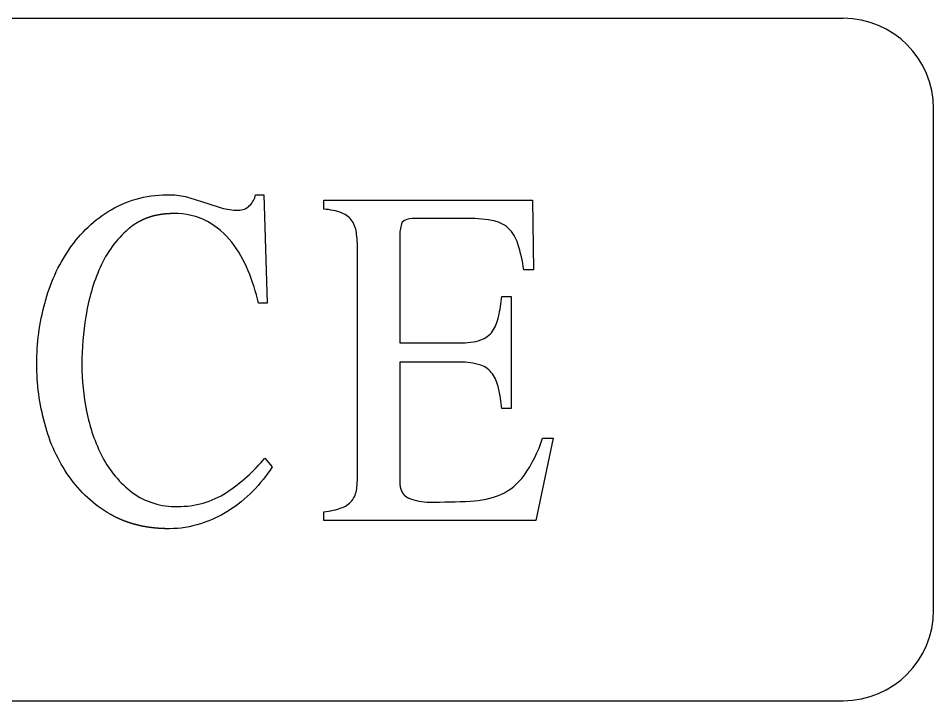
# Model space of a CAD drawing. Header units: millimetres. Extents: x -2194 to 1361, y -607 to 684.
# Drawn here: x 598.63 to 612.28, y 608.17 to 618.36 of the extents above; entities that cross this region are included whole.
import ezdxf

# ---------------------------------------------------------------- set-up
doc = ezdxf.new("R2010")
doc.units = ezdxf.units.MM
doc.layers.add('l1 2mm', color=7, linetype='Continuous', lineweight=25, true_color=0x000000)

msp = doc.modelspace()

# ---------------------------------------------------------------- linework, layer by layer
at = {"layer": 'l1 2mm', "color": 5, "true_color": 0x0000ff}
for p, q in [((560.35, 618.355), (610.928, 618.355)), ((612.278, 609.525), (612.278, 617.005)), ((560.35, 608.175), (610.928, 608.175))]:
    msp.add_line(p, q, dxfattribs=at)
at = {"layer": 'l1 2mm', "color": 5, "true_color": 0x0000ff, "flags": 128}
for points in [[(602.415, 611.665, -0.053373), (602.126, 611.3, -0.058816), (601.765, 611.008, -0.062792), (601.346, 610.813, -0.078647), (600.884, 610.741), (600.88, 610.741), (600.876, 610.741), (600.872, 610.741), (600.868, 610.741), (600.864, 610.741), (600.86, 610.741), (600.856, 610.741), (600.852, 610.741), (600.848, 610.741), (600.844, 610.741), (600.84, 610.741), (600.836, 610.741), (600.832, 610.741), (600.828, 610.741), (600.824, 610.741), (600.82, 610.741), (600.817, 610.742), (600.813, 610.742), (600.809, 610.742), (600.805, 610.742), (600.801, 610.742), (600.797, 610.742), (600.793, 610.742), (600.789, 610.743), (600.785, 610.743), (600.781, 610.743), (600.777, 610.743), (600.774, 610.743), (600.77, 610.743), (600.766, 610.744), (600.762, 610.744), (600.758, 610.744), (600.754, 610.744), (600.75, 610.744), (600.746, 610.745), (600.743, 610.745), (600.739, 610.745), (600.735, 610.745), (600.731, 610.746), (600.727, 610.746), (600.723, 610.746), (600.72, 610.746), (600.716, 610.747), (600.712, 610.747), (600.708, 610.747), (600.704, 610.748), (600.7, 610.748), (600.697, 610.748), (600.693, 610.749), (600.689, 610.749), (600.685, 610.749), (600.682, 610.75), (600.678, 610.75), (600.674, 610.75), (600.67, 610.751), (600.666, 610.751), (600.663, 610.751), (600.659, 610.752), (600.655, 610.752), (600.651, 610.753), (600.648, 610.753), (600.644, 610.753), (600.64, 610.754), (600.636, 610.754), (600.633, 610.755), (600.629, 610.755), (600.625, 610.755), (600.622, 610.756), (600.618, 610.756), (600.614, 610.757), (600.61, 610.757), (600.607, 610.758), (600.603, 610.758), (600.599, 610.759), (600.596, 610.759), (600.592, 610.76), (600.588, 610.76), (600.585, 610.761), (600.581, 610.761), (600.577, 610.762), (600.574, 610.762), (600.57, 610.763), (600.566, 610.763), (600.563, 610.764), (600.559, 610.765), (600.555, 610.765), (600.552, 610.766), (600.548, 610.766), (600.545, 610.767), (600.541, 610.767), (600.537, 610.768), (600.534, 610.769), (600.53, 610.769), (600.526, 610.77), (600.523, 610.77), (600.519, 610.771), (600.516, 610.772), (600.512, 610.772), (600.509, 610.773), (600.505, 610.774), (600.501, 610.774), (600.498, 610.775), (600.494, 610.776), (600.491, 610.776), (600.487, 610.777), (600.484, 610.778), (600.48, 610.778), (600.476, 610.779), (600.473, 610.78), (600.469, 610.781), (600.466, 610.781), (600.462, 610.782), (600.459, 610.783), (600.455, 610.784), (600.452, 610.784), (600.448, 610.785), (600.445, 610.786), (600.441, 610.787), (600.438, 610.787), (600.434, 610.788), (600.431, 610.789), (600.427, 610.79), (600.424, 610.791), (600.42, 610.791), (600.417, 610.792), (600.413, 610.793), (600.41, 610.794), (600.406, 610.795), (600.403, 610.796), (600.4, 610.796), (600.396, 610.797), (600.393, 610.798), (600.389, 610.799), (600.386, 610.8), (600.382, 610.801), (600.379, 610.802), (600.376, 610.803), (600.372, 610.804), (600.369, 610.804), (600.365, 610.805), (600.362, 610.806), (600.359, 610.807), (600.355, 610.808), (600.352, 610.809), (600.348, 610.81), (600.345, 610.811), (600.342, 610.812), (600.338, 610.813), (600.335, 610.814), (600.332, 610.815), (600.328, 610.816), (600.325, 610.817), (600.321, 610.818), (600.318, 610.819), (600.315, 610.82), (600.311, 610.821), (600.308, 610.822), (600.305, 610.823), (600.301, 610.824), (600.298, 610.825), (600.295, 610.826), (600.291, 610.827), (600.288, 610.828), (600.285, 610.83), (600.282, 610.831), (600.278, 610.832), (600.275, 610.833), (600.272, 610.834), (600.268, 610.835), (600.265, 610.836), (600.262, 610.837), (600.259, 610.838), (600.255, 610.84), (600.252, 610.841), (600.249, 610.842), (600.246, 610.843), (600.242, 610.844), (600.239, 610.845), (600.236, 610.847), (600.233, 610.848), (600.229, 610.849), (600.226, 610.85), (600.223, 610.851), (600.22, 610.853), (600.217, 610.854), (600.213, 610.855), (600.21, 610.856), (600.207, 610.857), (600.204, 610.859), (600.201, 610.86), (600.197, 610.861), (600.194, 610.862), (600.191, 610.864), (600.188, 610.865), (600.185, 610.866), (600.181, 610.868), (600.178, 610.869), (600.175, 610.87), (600.172, 610.872), (600.169, 610.873), (600.166, 610.874), (600.163, 610.876), (600.159, 610.877), (600.156, 610.878), (600.153, 610.88), (600.15, 610.881), (600.147, 610.882), (600.144, 610.884), (600.141, 610.885), (600.138, 610.886), (600.134, 610.888), (600.131, 610.889), (600.128, 610.891), (600.125, 610.892), (600.122, 610.893), (600.119, 610.895), (600.116, 610.896), (600.113, 610.898), (600.11, 610.899), (600.107, 610.901), (600.104, 610.902), (600.101, 610.904), (600.098, 610.905), (600.095, 610.906), (600.092, 610.908), (600.088, 610.909), (600.085, 610.911), (600.082, 610.912), (600.079, 610.914), (600.076, 610.915), (600.073, 610.917), (600.07, 610.919), (600.067, 610.92), (600.064, 610.922), (600.061, 610.923), (600.058, 610.925), (600.055, 610.926), (600.052, 610.928), (600.049, 610.929), (600.046, 610.931), (600.043, 610.933), (600.04, 610.934), (600.038, 610.936), (600.035, 610.937), (600.032, 610.939), (600.029, 610.941), (600.026, 610.942), (600.023, 610.944), (600.02, 610.946), (600.017, 610.947), (600.014, 610.949), (600.011, 610.951), (600.008, 610.952), (600.005, 610.954), (600.002, 610.956), (599.999, 610.957, -0.110229), (599.386, 611.521, -0.087058), (599.024, 612.308, -0.066429), (598.905, 613.203, -0.064867), (599.024, 614.102, -0.087276), (599.393, 614.915, -0.107868), (600.014, 615.5, -0.138116), (600.898, 615.723, -0.070026), (601.155, 615.687, -0.013002), (601.408, 615.608, 0.011059), (601.657, 615.528, 0.072001), (601.909, 615.492, 0.207033), (602.079, 615.561, 0.143397), (602.169, 615.723), (602.292, 615.723), (602.343, 614.106), (602.213, 614.106, 0.039385), (602.057, 614.59, 0.070221), (601.812, 615.016, 0.099567), (601.451, 615.323, 0.129605), (600.949, 615.442), (600.946, 615.442), (600.943, 615.442), (600.939, 615.442), (600.936, 615.442), (600.933, 615.442), (600.93, 615.442), (600.927, 615.442), (600.923, 615.442), (600.92, 615.441), (600.917, 615.441), (600.914, 615.441), (600.911, 615.441), (600.908, 615.441), (600.904, 615.441), (600.901, 615.441), (600.898, 615.441), (600.895, 615.441), (600.892, 615.441), (600.889, 615.44), (600.886, 615.44), (600.882, 615.44), (600.879, 615.44), (600.876, 615.44), (600.873, 615.44), (600.87, 615.44), (600.867, 615.439), (600.864, 615.439), (600.861, 615.439), (600.858, 615.439), (600.855, 615.439), (600.851, 615.438), (600.848, 615.438), (600.845, 615.438), (600.842, 615.438), (600.839, 615.437), (600.836, 615.437), (600.833, 615.437), (600.83, 615.437), (600.827, 615.436), (600.824, 615.436), (600.821, 615.436), (600.818, 615.436), (600.815, 615.435), (600.812, 615.435), (600.809, 615.435), (600.806, 615.434), (600.803, 615.434), (600.8, 615.434), (600.797, 615.433), (600.794, 615.433), (600.791, 615.433), (600.788, 615.432), (600.785, 615.432), (600.782, 615.431), (600.779, 615.431), (600.776, 615.431), (600.773, 615.43), (600.77, 615.43), (600.767, 615.429), (600.764, 615.429), (600.761, 615.429), (600.758, 615.428), (600.755, 615.428), (600.752, 615.427), (600.749, 615.427), (600.746, 615.426), (600.743, 615.426), (600.741, 615.425), (600.738, 615.425), (600.735, 615.424), (600.732, 615.424), (600.729, 615.423), (600.726, 615.423), (600.723, 615.422), (600.72, 615.422), (600.717, 615.421), (600.714, 615.421), (600.712, 615.42), (600.709, 615.42), (600.706, 615.419), (600.703, 615.419), (600.7, 615.418), (600.697, 615.417), (600.694, 615.417), (600.692, 615.416), (600.689, 615.416), (600.686, 615.415), (600.683, 615.414), (600.68, 615.414), (600.677, 615.413), (600.675, 615.413), (600.672, 615.412), (600.669, 615.411), (600.666, 615.411), (600.663, 615.41), (600.661, 615.409), (600.658, 615.409), (600.655, 615.408), (600.652, 615.407), (600.649, 615.406), (600.647, 615.406), (600.644, 615.405), (600.641, 615.404), (600.638, 615.404), (600.636, 615.403), (600.633, 615.402), (600.63, 615.401), (600.627, 615.401), (600.625, 615.4), (600.622, 615.399), (600.619, 615.398), (600.616, 615.398), (600.614, 615.397), (600.611, 615.396), (600.608, 615.395), (600.606, 615.394), (600.603, 615.393), (600.6, 615.393), (600.598, 615.392), (600.595, 615.391), (600.592, 615.39), (600.589, 615.389), (600.587, 615.388), (600.584, 615.388), (600.581, 615.387), (600.579, 615.386), (600.576, 615.385), (600.573, 615.384), (600.571, 615.383), (600.568, 615.382), (600.566, 615.381), (600.563, 615.38), (600.56, 615.379), (600.558, 615.378), (600.555, 615.377), (600.552, 615.377), (600.55, 615.376), (600.547, 615.375), (600.545, 615.374), (600.542, 615.373), (600.539, 615.372), (600.537, 615.371), (600.534, 615.37), (600.532, 615.369), (600.529, 615.368), (600.526, 615.367), (600.524, 615.366), (600.521, 615.365), (600.519, 615.363), (600.516, 615.362), (600.514, 615.361), (600.511, 615.36), (600.509, 615.359), (600.506, 615.358), (600.504, 615.357), (600.501, 615.356), (600.498, 615.355), (600.496, 615.354), (600.493, 615.353), (600.491, 615.351), (600.488, 615.35), (600.486, 615.349), (600.483, 615.348), (600.481, 615.347), (600.478, 615.346), (600.476, 615.345), (600.473, 615.343), (600.471, 615.342), (600.468, 615.341), (600.466, 615.34), (600.464, 615.339), (600.461, 615.337), (600.459, 615.336), (600.456, 615.335), (600.454, 615.334), (600.451, 615.333), (600.449, 615.331), (600.446, 615.33), (600.444, 615.329), (600.442, 615.328), (600.439, 615.326), (600.437, 615.325), (600.434, 615.324), (600.432, 615.322), (600.43, 615.321), (600.427, 615.32), (600.425, 615.318), (600.422, 615.317), (600.42, 615.316), (600.418, 615.314), (600.415, 615.313), (600.413, 615.312), (600.41, 615.31), (600.408, 615.309), (600.406, 615.308), (600.403, 615.306), (600.401, 615.305), (600.399, 615.304), (600.396, 615.302), (600.394, 615.301), (600.392, 615.299), (600.389, 615.298), (600.387, 615.296), (600.385, 615.295), (600.382, 615.294), (600.38, 615.292), (600.378, 615.291), (600.375, 615.289), (600.373, 615.288), (600.371, 615.286), (600.369, 615.285), (600.366, 615.283), (600.364, 615.282), (600.362, 615.28), (600.359, 615.279), (600.357, 615.277), (600.355, 615.276), (600.353, 615.274), (600.35, 615.273), (600.348, 615.271), (600.346, 615.27), (600.344, 615.268), (600.341, 615.266), (600.339, 615.265), (600.337, 615.263), (600.335, 615.262), (600.333, 615.26), (600.33, 615.258), (600.328, 615.257), (600.326, 615.255), (600.324, 615.254), (600.322, 615.252), (600.319, 615.25), (600.317, 615.249), (600.315, 615.247), (600.313, 615.245), (600.311, 615.244), (600.308, 615.242), (600.306, 615.24), (600.304, 615.239), (600.302, 615.237), (600.3, 615.235), (600.298, 615.234), (600.296, 615.232), (600.293, 615.23), (600.291, 615.228), (600.289, 615.227), (600.287, 615.225), (600.285, 615.223), (600.283, 615.221), (600.281, 615.22), (600.279, 615.218), (600.276, 615.216), (600.274, 615.214), (600.272, 615.212), (600.27, 615.211, 0.111108), (599.851, 614.64, 0.066702), (599.638, 613.907, 0.038455), (599.577, 613.189, 0.047881), (599.649, 612.492, 0.074125), (599.887, 611.806, 0.109839), (600.328, 611.282, 0.168137), (601.007, 611.073, 0.149768), (601.736, 611.282, 0.073841), (602.307, 611.795)], [(606.347, 610.863), (603.184, 610.863), (603.184, 610.993, 0.068489), (603.465, 611.058, 0.141093), (603.617, 611.174, 0.130319), (603.678, 611.362, 0.022829), (603.689, 611.643), (603.689, 614.857, 0.02975), (603.675, 615.135, 0.11727), (603.61, 615.33, 0.147589), (603.458, 615.449, 0.077955), (603.184, 615.507), (603.184, 615.644), (606.296, 615.644), (606.311, 614.604), (606.166, 614.604, 0.043241), (606.08, 614.99, 0.125678), (605.935, 615.225, 0.142005), (605.69, 615.341, 0.04532), (605.292, 615.37), (604.505, 615.37, 0.174564), (604.354, 615.312, 0.092754), (604.318, 615.124), (604.318, 613.514), (605.213, 613.514, 0.088651), (605.527, 613.557, 0.150163), (605.7, 613.687, 0.099747), (605.791, 613.904, 0.023272), (605.841, 614.207), (605.978, 614.207), (605.978, 612.532), (605.841, 612.532, 0.023272), (605.791, 612.835, 0.099747), (605.7, 613.051, 0.152807), (605.524, 613.181, 0.087103), (605.213, 613.225), (604.318, 613.225), (604.318, 611.447), (604.318, 611.446), (604.318, 611.444), (604.318, 611.443), (604.318, 611.441), (604.318, 611.44), (604.318, 611.438), (604.318, 611.437), (604.318, 611.435), (604.318, 611.434), (604.318, 611.432), (604.318, 611.431), (604.318, 611.429), (604.318, 611.428), (604.318, 611.426), (604.318, 611.425), (604.318, 611.424), (604.318, 611.422), (604.318, 611.421), (604.318, 611.419), (604.318, 611.418), (604.318, 611.416), (604.319, 611.415), (604.319, 611.413), (604.319, 611.412), (604.319, 611.411), (604.319, 611.409), (604.319, 611.408), (604.319, 611.406), (604.319, 611.405), (604.319, 611.404), (604.32, 611.402), (604.32, 611.401), (604.32, 611.399), (604.32, 611.398), (604.32, 611.397), (604.32, 611.395), (604.32, 611.394), (604.321, 611.393), (604.321, 611.391), (604.321, 611.39), (604.321, 611.389), (604.321, 611.387), (604.321, 611.386), (604.322, 611.385), (604.322, 611.383), (604.322, 611.382), (604.322, 611.381), (604.322, 611.379), (604.323, 611.378), (604.323, 611.377), (604.323, 611.375), (604.323, 611.374), (604.323, 611.373), (604.324, 611.371), (604.324, 611.37), (604.324, 611.369), (604.324, 611.368), (604.325, 611.366), (604.325, 611.365), (604.325, 611.364), (604.325, 611.362), (604.326, 611.361), (604.326, 611.36), (604.326, 611.359), (604.326, 611.357), (604.327, 611.356), (604.327, 611.355), (604.327, 611.354), (604.328, 611.352), (604.328, 611.351), (604.328, 611.35), (604.328, 611.349), (604.329, 611.348), (604.329, 611.346), (604.329, 611.345), (604.33, 611.344), (604.33, 611.343), (604.33, 611.342), (604.331, 611.34), (604.331, 611.339), (604.331, 611.338), (604.332, 611.337), (604.332, 611.336), (604.332, 611.334), (604.333, 611.333), (604.333, 611.332), (604.333, 611.331), (604.334, 611.33), (604.334, 611.329), (604.334, 611.328), (604.335, 611.326), (604.335, 611.325), (604.336, 611.324), (604.336, 611.323), (604.336, 611.322), (604.337, 611.321), (604.337, 611.32), (604.338, 611.319), (604.338, 611.317), (604.338, 611.316), (604.339, 611.315), (604.339, 611.314), (604.34, 611.313), (604.34, 611.312), (604.341, 611.311), (604.341, 611.31), (604.342, 611.309), (604.342, 611.308), (604.342, 611.307), (604.343, 611.305), (604.343, 611.304), (604.344, 611.303), (604.344, 611.302), (604.345, 611.301), (604.345, 611.3), (604.346, 611.299), (604.346, 611.298), (604.347, 611.297), (604.347, 611.296), (604.348, 611.295), (604.348, 611.294), (604.349, 611.293), (604.349, 611.292), (604.35, 611.291), (604.35, 611.29), (604.351, 611.289), (604.351, 611.288), (604.352, 611.287), (604.352, 611.286), (604.353, 611.285), (604.353, 611.284), (604.354, 611.283), (604.355, 611.282), (604.355, 611.281), (604.356, 611.28), (604.356, 611.279), (604.357, 611.278), (604.357, 611.277), (604.358, 611.277), (604.359, 611.276), (604.359, 611.275), (604.36, 611.274), (604.36, 611.273), (604.361, 611.272), (604.362, 611.271), (604.362, 611.27), (604.363, 611.269), (604.363, 611.268), (604.364, 611.267), (604.365, 611.266), (604.365, 611.266), (604.366, 611.265), (604.367, 611.264), (604.367, 611.263), (604.368, 611.262), (604.368, 611.261), (604.369, 611.26), (604.37, 611.259), (604.37, 611.259), (604.371, 611.258), (604.372, 611.257), (604.372, 611.256), (604.373, 611.255), (604.374, 611.254), (604.375, 611.254), (604.375, 611.253), (604.376, 611.252), (604.377, 611.251), (604.377, 611.25), (604.378, 611.249), (604.379, 611.249), (604.379, 611.248), (604.38, 611.247), (604.381, 611.246), (604.382, 611.245), (604.382, 611.245), (604.383, 611.244), (604.384, 611.243), (604.385, 611.242), (604.385, 611.242), (604.386, 611.241), (604.387, 611.24), (604.388, 611.239), (604.388, 611.239), (604.389, 611.238), (604.39, 611.237), (604.391, 611.236), (604.392, 611.236), (604.392, 611.235), (604.393, 611.234), (604.394, 611.233), (604.395, 611.233), (604.396, 611.232), (604.396, 611.231), (604.397, 611.231), (604.398, 611.23), (604.399, 611.229), (604.4, 611.228), (604.4, 611.228), (604.401, 611.227), (604.402, 611.226), (604.403, 611.226), (604.404, 611.225), (604.405, 611.224), (604.406, 611.224), (604.406, 611.223), (604.407, 611.222), (604.408, 611.222), (604.409, 611.221), (604.41, 611.22), (604.411, 611.22), (604.412, 611.219), (604.413, 611.219), (604.413, 611.218), (604.414, 611.217), (604.415, 611.217), (604.416, 611.216), (604.417, 611.215), (604.418, 611.215), (604.419, 611.214), (604.42, 611.214), (604.421, 611.213), (604.422, 611.212), (604.423, 611.212), (604.424, 611.211), (604.424, 611.211), (604.425, 611.21), (604.426, 611.21), (604.427, 611.209), (604.428, 611.208), (604.429, 611.208), (604.43, 611.207), (604.431, 611.207), (604.432, 611.206), (604.433, 611.206), (604.434, 611.205), (604.435, 611.205), (604.436, 611.204), (604.437, 611.204), (604.438, 611.203), (604.439, 611.203), (604.44, 611.202), (604.441, 611.202), (604.442, 611.201), (604.443, 611.201), (604.444, 611.2), (604.445, 611.2), (604.446, 611.199), (604.447, 611.199), (604.448, 611.198), (604.449, 611.198), (604.45, 611.197), (604.452, 611.197), (604.453, 611.196), (604.454, 611.196), (604.455, 611.195, 0.100372), (604.758, 611.138, 0.013636), (605.372, 611.152, 0.090993), (605.827, 611.253, 0.128039), (606.17, 611.535, 0.073663), (606.448, 612.091), (606.607, 612.091)]]:
    msp.add_lwpolyline(points, format="xyb", close=True, dxfattribs=at)
at = {"layer": 'l1 2mm', "color": 5, "true_color": 0x0000ff}
for centre, start, end in [((610.928, 617.005), 0, 90), ((610.928, 609.525), 270, 0)]:
    msp.add_arc(centre, 1.35, start, end, dxfattribs=at)

doc.saveas('drawing.dxf')
